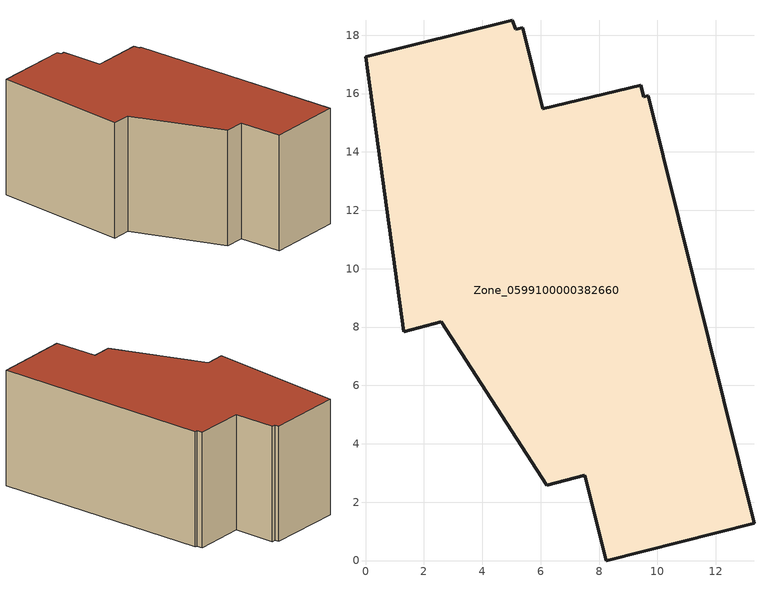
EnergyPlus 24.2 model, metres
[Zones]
Zone_0599100000382660
 floor ground (C_G): 6.07,15.47 9.43,16.29 9.53,15.88 9.69,15.93 13.31,1.28 8.25,0 7.51,2.92 6.2,2.58 2.59,8.18 1.31,7.84 0,17.26 5.04,18.51 5.14,18.2 5.39,18.26 z0
 wall outside (C_F): 2.59,8.18 6.2,2.58 7.51,2.92 8.25,0 13.31,1.28 9.69,15.93 9.53,15.88 9.43,16.29 6.07,15.47 5.39,18.26 5.14,18.2 5.04,18.51 0,17.26 1.31,7.84 2.59,8.18 z0:7.94
 roof outside (C_R): 13.31,1.28 9.69,15.93 9.53,15.88 9.43,16.29 6.07,15.47 5.39,18.26 5.14,18.2 5.04,18.51 0,17.26 1.31,7.84 2.59,8.18 6.2,2.58 7.51,2.92 8.25,0 z7.94
[BUILDING]
Pand.0599100000382660: North Axis=0; Terrain=City; Loads Convergence Tolerance Value=0.04; Temperature Convergence Tolerance Value=0.4; Solar Distribution=FullExterior; Maximum Number of Warmup Days=25; Minimum Number of Warmup Days=1
[Site:Location]
Rotterdam.The.Hague.AP_ZH_NLD Design_Conditions: Latitude=51.96; Longitude=4.45; Time Zone=1; Elevation=-4.5
[SITE:GROUNDTEMPERATURE:BUILDINGSURFACE]
18, 18, 18, 18, 18, 18, 18, 18, 18, 18, 18, 18
[MATERIAL] Thermal Absorptance=0.9; Solar Absorptance=0.7; Visible Absorptance=0.7
Name | Roughness | Thickness | Conductivity | Density | Specific Heat
G.D.1992-2005 | MediumSmooth | 0.15 | 0.06 | 540 | 1210
F.D.1992-2005 | Rough | 0.3 | 0.12 | 1920 | 840
R.D.1992-2005 | MediumRough | 0.2 | 0.08 | 1500 | 1000
[CONSTRUCTION]
C_G: G.D.1992-2005
C_F: F.D.1992-2005
C_R: R.D.1992-2005
[ZONE]
Zone_0599100000382660: Type=1; Multiplier=1; Ceiling Height=Autocalculate; Volume=Autocalculate; Floor Area=autocalculate; Part of Total Floor Area=Yes
[ZONEINFILTRATION:DESIGNFLOWRATE]
Infil_Zone_0599100000382660: Zone or ZoneList or Space or SpaceList=Zone_0599100000382660; Schedule=AlwaysOn; Design Flow Rate Calculation Method=Flow/Area; Flow Rate per Floor Area=0.0021; Constant Term Coefficient=1; Temperature Term Coefficient=0; Velocity Term Coefficient=0; Velocity Squared Term Coefficient=0
[HVACTEMPLATE:ZONE:IDEALLOADSAIRSYSTEM]
Zone_0599100000382660: Maximum Heating Supply Air Temperature=50; Minimum Cooling Supply Air Temperature=13; Maximum Heating Supply Air Humidity Ratio=0.0156; Minimum Cooling Supply Air Humidity Ratio=0.0077; Heating Limit=NoLimit; Cooling Limit=NoLimit; Dehumidification Control Type=ConstantSensibleHeatRatio; Cooling Sensible Heat Ratio=0.7; Dehumidification Setpoint=60; Humidification Control Type=None; Humidification Setpoint=30; Outdoor Air Method=None; Outdoor Air Flow Rate per Person=0.00944; Outdoor Air Flow Rate per Zone Floor Area=0; Outdoor Air Flow Rate per Zone=0; Demand Controlled Ventilation Type=None; Outdoor Air Economizer Type=NoEconomizer; Heat Recovery Type=None; Sensible Heat Recovery Effectiveness=0.7; Latent Heat Recovery Effectiveness=0.65
[ZONECONTROL:THERMOSTAT]
ThermostatControl_Zone_0599100000382660: Zone or ZoneList=Zone_0599100000382660; Control Type Schedule=DualSetpointControlType; Control 1=Thermostat_Zone_0599100000382660; Temperature Difference Between Cutout And Setpoint=0
[THERMOSTATSETPOINT:DUALSETPOINT]
Thermostat_Zone_0599100000382660: Heating Setpoint Temperature Schedule=HeatingSetpoint_Zone_0599100000382660; Cooling Setpoint Temperature Schedule=CoolingSetpoint_Zone_0599100000382660
[SCHEDULE:COMPACT]
HeatingSetpoint_Zone_0599100000382660: Through: 12/31, For: AllDays, Until: 24:00, 21
CoolingSetpoint_Zone_0599100000382660: Through: 12/31, For: AllDays, Until: 24:00, 24
DualSetpointControlType: Through: 12/31, For: AllDays, Until: 24:00, 4
AlwaysOn: Through: 12/31, For: AllDays, Until: 24:00, 1
